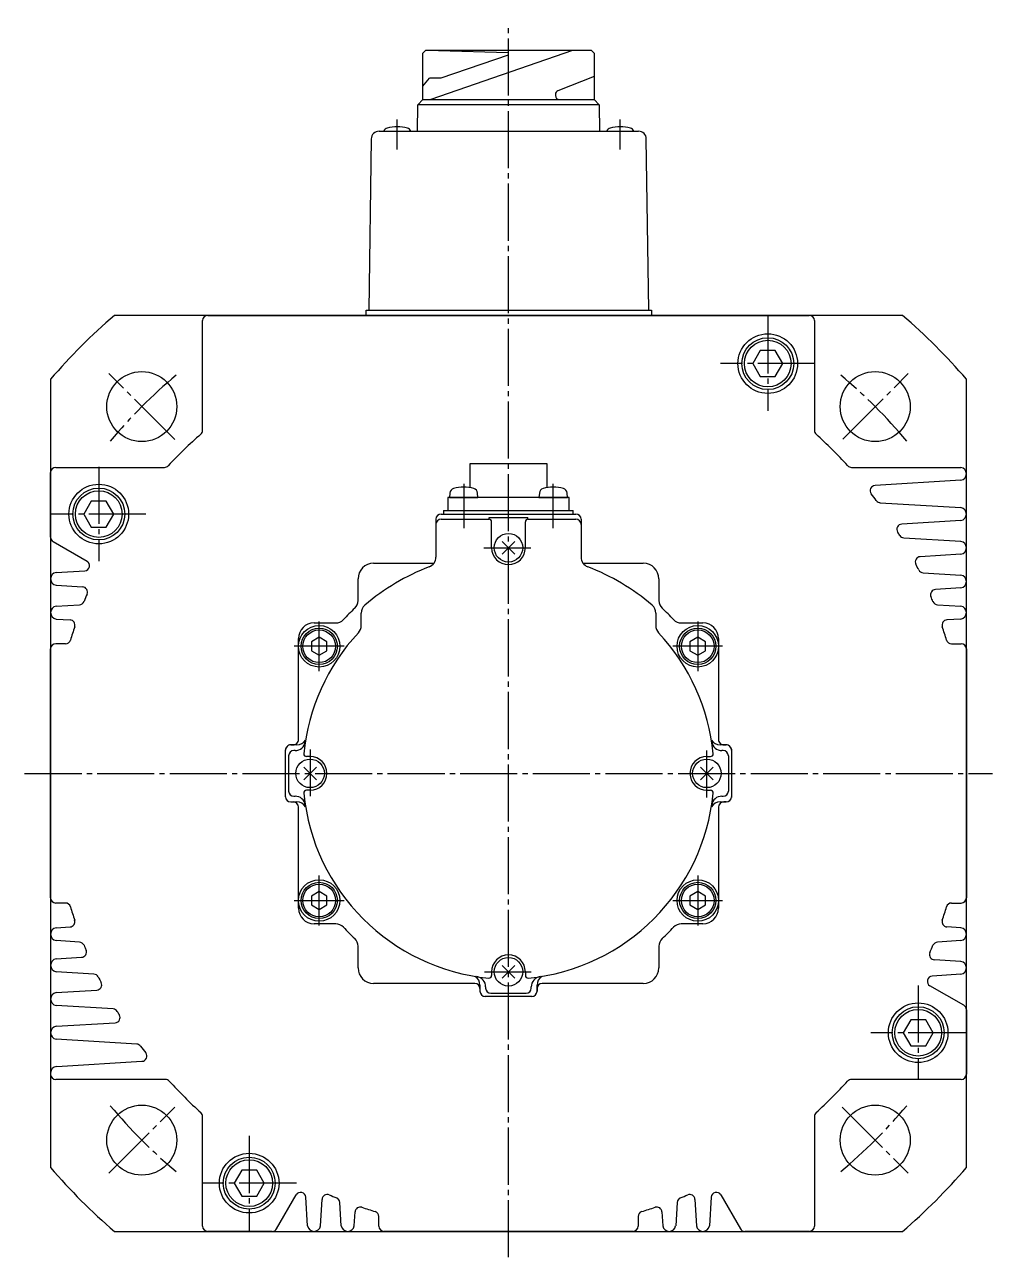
# Model space of a CAD drawing. Extents: x -435 to 485, y -233 to 290.
# Drawn here: x -435.1 to -248.5, y 51.8 to 289.4 of the extents above; entities that cross this region are included whole.
import ezdxf

# ---------------------------------------------------------------- set-up
doc = ezdxf.new("R2010")
doc.units = 0
doc.linetypes.add('DASH_CENTER', pattern=[14, 11, -1, 1, -1])
doc.layers.get('0').update_dxf_attribs({"linetype": 'CONTINUOUS'})

msp = doc.modelspace()

# ---------------------------------------------------------------- linework, layer by layer
at = {"color": 1, "linetype": 'DASH_CENTER'}
for p, q in [((-341.83, 51.77), (-341.83, 289.42)), ((-363.27, 265.37), (-363.27, 271.11)), ((-320.27, 265.37), (-320.27, 271.11)), ((-291.83, 233.17), (-291.83, 214.97)), ((-282.73, 224.07), (-300.93, 224.07)), ((-406.17, 209.41), (-418.9, 222.14)), ((-277.36, 209.53), (-264.75, 222.14)), ((-420.83, 204.17), (-420.83, 185.97)), ((-350.46, 200.87), (-350.46, 192.37)), ((-333.2, 192.37), (-333.2, 200.87)), ((-411.73, 195.07), (-429.93, 195.07)), ((-346.57, 188.57), (-337.52, 188.57)), ((-378.33, 164.77), (-378.33, 174.37)), ((-305.33, 174.37), (-305.33, 164.77)), ((-373.53, 169.57), (-383.13, 169.57)), ((-300.53, 169.57), (-310.13, 169.57)), ((-380.08, 149.68), (-380.08, 145.07)), ((-303.58, 140.45), (-303.58, 149.46)), ((-435.13, 145.07), (-248.53, 145.07)), ((-380.08, 145.07), (-380.08, 140.67)), ((-378.33, 115.77), (-378.33, 125.37)), ((-305.33, 125.37), (-305.33, 115.77)), ((-383.13, 120.57), (-373.53, 120.57)), ((-310.13, 120.57), (-300.53, 120.57)), ((-346.44, 106.82), (-337.43, 106.82)), ((-262.83, 104.17), (-262.83, 85.97)), ((-253.73, 95.07), (-271.93, 95.07)), ((-418.9, 67.99), (-406.17, 80.72)), ((-277.48, 80.72), (-264.75, 67.99)), ((-391.83, 75.17), (-391.83, 56.97)), ((-382.73, 66.07), (-400.93, 66.07)), ((-387.28, 66.07), (-391.83, 66.07))]:
    msp.add_line(p, q, dxfattribs=at)
at = {"color": 7, "linetype": 'CONTINUOUS'}
for p, q in [((-358.32, 283.92), (-357.82, 284.42)), ((-358.32, 274.98), (-358.32, 283.92)), ((-325.83, 284.42), (-357.82, 284.42)), ((-325.83, 284.42), (-357.81, 284.42)), ((-329.5, 284.42), (-356.8, 274.98)), ((-355.3, 284.42), (-341.89, 284.03)), ((-341.89, 283.56), (-354.89, 279.07)), ((-341.89, 284.03), (-341.89, 283.56)), ((-325.33, 283.92), (-325.83, 284.42)), ((-325.33, 283.92), (-325.33, 274.98)), ((-358.32, 277.57), (-357.07, 279.07)), ((-354.89, 279.07), (-357.07, 279.07)), ((-325.33, 279.4), (-332.29, 276.66)), ((-332.77, 275.97), (-332.77, 275.73)), ((-359.36, 268.87), (-359.32, 273.98)), ((-359.32, 273.98), (-358.32, 274.98)), ((-324.33, 273.98), (-359.32, 273.98)), ((-358.32, 274.98), (-332.02, 274.98)), ((-332.02, 274.98), (-325.33, 274.98)), ((-325.33, 274.98), (-324.33, 273.98)), ((-325.33, 274.98), (-324.33, 273.98)), ((-324.33, 273.98), (-324.3, 268.87)), ((-366.79, 268.87), (-341.77, 268.87)), ((-341.77, 268.87), (-316.75, 268.87)), ((-368.29, 267.39), (-368.76, 234.37)), ((-314.77, 234.37), (-315.25, 267.39)), ((-265.83, 233.37), (-417.82, 233.37)), ((-399.83, 233.37), (-283.83, 233.37)), ((-369.27, 234.37), (-358.96, 234.37)), ((-369.27, 233.37), (-369.27, 234.37)), ((-358.96, 234.37), (-324.46, 234.37)), ((-324.46, 234.37), (-314.27, 234.37)), ((-314.27, 234.37), (-314.27, 233.37)), ((-400.83, 211.21), (-400.83, 232.37)), ((-282.83, 232.37), (-282.83, 211.21)), ((-293.27, 226.57), (-294.71, 224.07)), ((-290.38, 226.57), (-293.27, 226.57)), ((-288.94, 224.07), (-290.38, 226.57)), ((-294.71, 224.07), (-293.27, 221.57)), ((-290.38, 221.57), (-288.94, 224.07)), ((-430.13, 221.06), (-430.13, 69.07)), ((-293.27, 221.57), (-290.38, 221.57)), ((-253.53, 69.07), (-253.53, 221.06)), ((-349.23, 200.16), (-349.23, 204.82)), ((-349.23, 204.82), (-334.43, 204.82)), ((-334.43, 204.82), (-334.43, 200.16)), ((-430.13, 190.64), (-430.13, 203.07)), ((-429.13, 204.07), (-408.17, 204.07)), ((-275.69, 204.07), (-254.6, 204.07)), ((-254.6, 201.59), (-271.15, 200.57)), ((-422.27, 197.57), (-423.71, 195.07)), ((-419.38, 197.57), (-422.27, 197.57)), ((-417.94, 195.07), (-419.38, 197.57)), ((-330.13, 198.27), (-353.53, 198.27)), ((-353.53, 198.27), (-353.53, 195.77)), ((-353.13, 199.11), (-353.21, 198.27)), ((-353.21, 198.27), (-347.71, 198.27)), ((-347.71, 198.27), (-347.78, 199.11)), ((-335.87, 199.11), (-335.95, 198.27)), ((-335.95, 198.27), (-330.45, 198.27)), ((-330.45, 198.27), (-330.52, 199.11)), ((-330.13, 195.77), (-330.13, 198.27)), ((-270.16, 197.26), (-254.6, 196.31)), ((-423.71, 195.07), (-422.27, 192.57)), ((-419.38, 192.57), (-417.94, 195.07)), ((-354.83, 195.07), (-328.83, 195.07)), ((-354.33, 195.77), (-354.33, 195.07)), ((-354.33, 195.77), (-329.33, 195.77)), ((-329.33, 195.07), (-329.33, 195.77)), ((-422.27, 192.57), (-419.38, 192.57)), ((-355.83, 194.07), (-355.83, 186.75)), ((-354.83, 194.07), (-345.58, 194.07)), ((-345.58, 194.07), (-345.58, 194.41)), ((-345.58, 194.41), (-338.08, 194.41)), ((-345.08, 188.57), (-345.08, 193.57)), ((-338.58, 188.57), (-338.58, 193.57)), ((-338.08, 194.07), (-338.08, 194.41)), ((-338.08, 194.07), (-328.83, 194.07)), ((-327.83, 194.07), (-327.83, 186.75)), ((-254.6, 193.82), (-266, 193.13)), ((-265.59, 190.48), (-254.6, 189.81)), ((-429.63, 189.78), (-423.1, 186.01)), ((-343.06, 187.33), (-340.59, 189.8)), ((-340.59, 187.33), (-343.06, 189.8)), ((-367.83, 185.57), (-356.22, 185.57)), ((-327.44, 185.57), (-315.83, 185.57)), ((-254.6, 187.32), (-262.44, 186.84)), ((-429.05, 183.81), (-423.54, 184.15)), ((-261.89, 183.75), (-254.6, 183.31)), ((-429.05, 181.33), (-423.94, 181.01)), ((-370.83, 178.37), (-370.83, 182.57)), ((-312.83, 182.57), (-312.83, 178.37)), ((-254.6, 180.82), (-259.5, 180.53)), ((-429.05, 177.31), (-424.54, 177.58)), ((-370.23, 173.54), (-370.23, 175.98)), ((-313.43, 175.98), (-313.43, 173.54)), ((-259.12, 177.58), (-254.6, 177.31)), ((-429.05, 174.83), (-426.36, 174.66)), ((-379.33, 174.07), (-375.13, 174.07)), ((-308.52, 174.07), (-304.33, 174.07)), ((-254.6, 174.82), (-257.29, 174.66)), ((-378.33, 171.3), (-379.83, 170.43)), ((-376.83, 170.43), (-378.33, 171.3)), ((-305.33, 171.3), (-306.83, 170.43)), ((-303.83, 170.43), (-305.33, 171.3)), ((-430.13, 145.07), (-430.13, 169.07)), ((-427.26, 170.07), (-429.13, 170.07)), ((-382.33, 151.57), (-382.33, 171.07)), ((-379.83, 170.43), (-379.83, 168.7)), ((-376.83, 168.7), (-376.83, 170.43)), ((-306.83, 170.43), (-306.83, 168.7)), ((-303.83, 168.7), (-303.83, 170.43)), ((-301.33, 171.07), (-301.33, 151.57)), ((-256.4, 170.07), (-254.53, 170.07)), ((-253.53, 169.07), (-253.53, 145.07)), ((-379.83, 168.7), (-378.33, 167.84)), ((-378.33, 167.84), (-376.83, 168.7)), ((-306.83, 168.7), (-305.33, 167.84)), ((-305.33, 167.84), (-303.83, 168.7)), ((-383.83, 150.57), (-383.33, 150.57)), ((-382.64, 150.57), (-383.83, 150.57)), ((-299.83, 150.57), (-301.01, 150.57)), ((-300.33, 150.57), (-299.83, 150.57)), ((-298.83, 149.72), (-298.83, 140.41)), ((-384.83, 140.53), (-384.83, 149.61)), ((-384.83, 140.57), (-384.83, 149.57)), ((-384.83, 140.57), (-384.83, 149.57)), ((-384.23, 148.47), (-384.23, 141.67)), ((-382.98, 149.47), (-383.23, 149.47)), ((-380.08, 148.32), (-380.8, 148.32)), ((-303.58, 148.32), (-302.86, 148.32)), ((-300.43, 149.47), (-300.67, 149.47)), ((-299.43, 148.47), (-299.43, 141.67)), ((-298.83, 149.61), (-298.83, 140.53)), ((-298.83, 149.57), (-298.83, 140.57)), ((-298.83, 149.57), (-298.83, 140.57)), ((-430.13, 121.07), (-430.13, 145.07)), ((-378.84, 143.83), (-381.31, 146.3)), ((-381.31, 143.83), (-378.84, 146.3)), ((-304.81, 143.83), (-302.34, 146.3)), ((-302.34, 143.83), (-304.81, 146.3)), ((-253.53, 145.07), (-253.53, 121.07)), ((-383.23, 140.67), (-382.98, 140.67)), ((-380.08, 141.82), (-380.8, 141.82)), ((-303.58, 141.82), (-302.86, 141.82)), ((-300.67, 140.67), (-300.43, 140.67)), ((-383.83, 139.57), (-383.33, 139.57)), ((-383.83, 139.57), (-382.64, 139.57)), ((-382.33, 137.57), (-382.33, 138.57)), ((-301.33, 138.57), (-301.33, 137.57)), ((-301.01, 139.57), (-299.83, 139.57)), ((-299.83, 139.57), (-300.33, 139.57)), ((-382.33, 119.07), (-382.33, 137.57)), ((-301.33, 137.57), (-301.33, 119.07)), ((-378.33, 122.3), (-379.83, 121.43)), ((-379.83, 121.43), (-379.83, 119.7)), ((-376.83, 121.43), (-378.33, 122.3)), ((-376.83, 119.7), (-376.83, 121.43)), ((-305.33, 122.3), (-306.83, 121.43)), ((-306.83, 121.43), (-306.83, 119.7)), ((-303.83, 121.43), (-305.33, 122.3)), ((-303.83, 119.7), (-303.83, 121.43)), ((-427.26, 120.07), (-429.13, 120.07)), ((-379.83, 119.7), (-378.33, 118.84)), ((-378.33, 118.84), (-376.83, 119.7)), ((-306.83, 119.7), (-305.33, 118.84)), ((-305.33, 118.84), (-303.83, 119.7)), ((-256.4, 120.07), (-254.53, 120.07)), ((-429.05, 115.31), (-426.36, 115.47)), ((-375.13, 116.07), (-379.33, 116.07)), ((-304.33, 116.07), (-308.52, 116.07)), ((-254.6, 115.31), (-257.29, 115.47)), ((-424.54, 112.55), (-429.05, 112.83)), ((-370.83, 107.57), (-370.83, 111.76)), ((-312.83, 111.76), (-312.83, 107.57)), ((-254.6, 112.83), (-259.12, 112.55)), ((-429.05, 109.31), (-424.15, 109.61)), ((-343.06, 105.58), (-340.59, 108.05)), ((-340.59, 105.58), (-343.06, 108.05)), ((-254.6, 108.81), (-259.71, 109.12)), ((-421.76, 106.38), (-429.05, 106.83)), ((-348.33, 104.57), (-367.83, 104.57)), ((-348.59, 104.57), (-349.33, 104.57)), ((-345.08, 106.82), (-345.08, 106.1)), ((-338.58, 106.82), (-338.58, 106.1)), ((-315.83, 104.57), (-335.33, 104.57)), ((-254.6, 106.33), (-260.12, 105.99)), ((-429.05, 102.81), (-421.21, 103.29)), ((-347.33, 104.25), (-347.33, 103.07)), ((-347.33, 103.57), (-347.33, 103.07)), ((-346.23, 103.91), (-346.23, 103.67)), ((-345.23, 102.67), (-338.43, 102.67)), ((-337.43, 103.67), (-337.43, 103.91)), ((-336.33, 103.07), (-336.33, 104.25)), ((-336.33, 103.57), (-336.33, 103.07)), ((-254.03, 100.36), (-260.56, 104.12)), ((-418.06, 99.66), (-429.05, 100.33)), ((-337.29, 102.07), (-346.37, 102.07)), ((-337.33, 102.07), (-346.33, 102.07)), ((-337.33, 102.07), (-346.33, 102.07)), ((-264.27, 97.57), (-265.71, 95.07)), ((-261.38, 97.57), (-264.27, 97.57)), ((-259.94, 95.07), (-261.38, 97.57)), ((-253.53, 99.49), (-253.53, 87.07)), ((-429.05, 96.31), (-417.66, 97.01)), ((-265.71, 95.07), (-264.27, 92.57)), ((-261.38, 92.57), (-259.94, 95.07)), ((-413.5, 92.88), (-429.05, 93.83)), ((-264.27, 92.57), (-261.38, 92.57)), ((-428.95, 88.55), (-412.5, 89.56)), ((-430.13, 87.31), (-430.13, 87.07)), ((-407.97, 86.07), (-429.13, 86.07)), ((-254.53, 86.07), (-275.69, 86.07)), ((-400.83, 57.77), (-400.83, 78.93)), ((-282.83, 78.93), (-282.83, 57.77)), ((-393.27, 68.57), (-394.71, 66.07)), ((-390.38, 68.57), (-393.27, 68.57)), ((-388.94, 66.07), (-390.38, 68.57)), ((-394.71, 66.07), (-393.27, 63.57)), ((-390.38, 63.57), (-388.94, 66.07)), ((-393.27, 63.57), (-390.38, 63.57)), ((-386.54, 57.27), (-382.77, 63.8)), ((-380.57, 57.84), (-380.91, 63.36)), ((-378.09, 57.84), (-377.77, 62.95)), ((-374.07, 57.84), (-374.34, 62.36)), ((-309.31, 62.36), (-309.59, 57.84)), ((-305.88, 62.95), (-305.57, 57.84)), ((-302.75, 63.36), (-303.09, 57.84)), ((-300.88, 63.8), (-297.12, 57.27)), ((-371.59, 57.84), (-371.42, 60.53)), ((-366.83, 57.77), (-366.83, 59.64)), ((-316.83, 59.64), (-316.83, 57.77)), ((-312.23, 60.53), (-312.07, 57.84)), ((-417.82, 56.77), (-265.83, 56.77)), ((-387.4, 56.77), (-399.83, 56.77)), ((-317.83, 56.77), (-365.83, 56.77)), ((-283.83, 56.77), (-296.25, 56.77))]:
    msp.add_line(p, q, dxfattribs=at)
for centre, radius in [((-291.83, 224.07), 5.75), ((-291.83, 224.07), 5), ((-291.83, 224.07), 4.5), ((-412.54, 215.78), 6.75), ((-271.12, 215.78), 6.75), ((-420.83, 195.07), 5.75), ((-420.83, 195.07), 5), ((-420.83, 195.07), 4.5), ((-341.83, 188.57), 2.75), ((-378.33, 169.57), 4), ((-305.33, 169.57), 4), ((-378.33, 169.57), 3.5), ((-378.33, 169.57), 3.15), ((-305.33, 169.57), 3.5), ((-305.33, 169.57), 3.15), ((-380.08, 145.07), 2.75), ((-303.58, 145.07), 2.75), ((-378.33, 120.57), 4), ((-378.33, 120.57), 3.5), ((-378.33, 120.57), 3.15), ((-305.33, 120.57), 4), ((-305.33, 120.57), 3.5), ((-305.33, 120.57), 3.15), ((-341.83, 106.82), 2.75), ((-262.83, 95.07), 5.75), ((-262.83, 95.07), 5), ((-262.83, 95.07), 4.5), ((-412.54, 74.36), 6.75), ((-271.12, 74.36), 6.75), ((-391.83, 66.07), 5.75), ((-391.83, 66.07), 5), ((-391.83, 66.07), 4.5)]:
    msp.add_circle(centre, radius, dxfattribs=at)
for centre, radius, start, end in [((-332.02, 275.97), 0.75, 111.422, 180), ((-332.02, 275.73), 0.75, 180, 270), ((-366.79, 267.37), 1.5, 90, 179.1768), ((-364.95, 268.51), 1, 106.257, 158.9038), ((-363.27, 262.75), 7, 90, 106.257), ((-363.27, 262.75), 7, 73.743, 90), ((-361.59, 268.51), 1, 21.0962, 73.743), ((-321.95, 268.51), 1, 106.257, 158.9038), ((-320.27, 262.75), 7, 90, 106.257), ((-320.27, 262.75), 7, 73.743, 90), ((-318.59, 268.51), 1, 21.0962, 73.743), ((-316.75, 267.37), 1.5, 0.8232, 90), ((-341.83, 145.07), 116.5, 130.7171, 139.2829), ((-399.83, 232.37), 1, 90, 180), ((-283.83, 232.37), 1, 0, 90), ((-341.83, 145.07), 116.5, 40.7171, 49.2829), ((-342.98, 144.04), 88.3, 131.2133, 136.892), ((-401.83, 211.21), 1, 312.2133, 0), ((-281.83, 211.21), 1, 180, 227.7867), ((-341.83, 145.07), 88.3, 42.2133, 47.7867), ((-408.17, 205.07), 1, 270, 316.892), ((-275.69, 205.07), 1, 222.2133, 270), ((-429.13, 203.07), 1, 90, 180), ((-254.78, 202.83), 1.25, 278.1623, 81.8377), ((-352.14, 199.03), 1, 106.257, 175), ((-350.46, 193.27), 7, 90, 106.257), ((-350.46, 193.27), 7, 73.743, 90), ((-348.78, 199.03), 1, 5, 73.743), ((-334.88, 199.03), 1, 106.257, 175), ((-333.2, 193.27), 7, 90, 106.257), ((-333.2, 193.27), 7, 73.743, 90), ((-331.52, 199.03), 1, 5, 73.743), ((-271.09, 199.58), 1, 93.5, 217.6178), ((-341.83, 145.07), 88.3, 36.5568, 37.6178), ((-270.1, 198.26), 1, 216.5568, 266.5), ((-354.83, 194.07), 1, 90, 180), ((-328.83, 194.07), 1, 0, 90), ((-254.78, 195.07), 1.25, 278.1623, 81.8377), ((-354.83, 193.07), 1, 90, 180), ((-345.58, 193.57), 0.5, 0, 90), ((-338.08, 193.57), 0.5, 90, 180), ((-328.83, 193.07), 1, 0, 90), ((-265.94, 192.13), 1, 93.5, 211.8042), ((-429.13, 190.64), 1, 180, 240), ((-341.83, 145.07), 88.3, 31.3115, 31.8042), ((-265.53, 191.48), 1, 211.3115, 266.5), ((-341.83, 188.57), 3.25, 180, 0), ((-254.78, 188.56), 1.25, 278.1623, 81.8377), ((-423.6, 185.14), 1, 273.5, 60), ((-367.83, 182.57), 3, 90, 180), ((-357.83, 186.75), 2, 290.9984, 0), ((-325.83, 186.75), 2, 180, 249.0016), ((-315.83, 182.57), 3, 0, 90), ((-262.38, 185.85), 1, 93.5, 207.171), ((-341.83, 145.07), 88.3, 26.3837, 27.171), ((-428.87, 182.57), 1.25, 98.1623, 261.8377), ((-341.83, 145.07), 42.65, 110.9984, 130.4999), ((-341.83, 145.07), 42.65, 49.5001, 69.0016), ((-261.83, 184.75), 1, 206.3837, 266.5), ((-254.78, 182.07), 1.25, 278.1623, 81.8377), ((-424, 180.02), 1, 336.9607, 86.5), ((-341.83, 145.07), 88.3, 156.9607, 157.9567), ((-372.83, 178.37), 2, 312.9468, 0), ((-310.83, 178.37), 2, 180, 227.0532), ((-259.44, 179.53), 1, 93.5, 202.6989), ((-341.83, 145.07), 88.3, 22.0423, 22.6989), ((-428.87, 176.07), 1.25, 98.1623, 261.8377), ((-424.6, 178.58), 1, 273.5, 337.9567), ((-341.83, 145.07), 43.5, 132.9468, 137.0532), ((-368.23, 175.98), 2, 130.4999, 180), ((-315.43, 175.98), 2, 0, 49.5001), ((-341.83, 145.07), 43.5, 42.9468, 47.0532), ((-259.05, 178.58), 1, 202.0423, 266.5), ((-254.78, 176.07), 1.25, 278.1623, 81.8377), ((-426.42, 173.66), 1, 341.3231, 86.5), ((-379.33, 171.07), 3, 90, 180), ((-375.13, 176.07), 2, 270, 317.0532), ((-372.23, 173.54), 2, 316.8773, 0), ((-372.23, 173.54), 2, 316.8773, 0), ((-311.43, 173.54), 2, 180, 223.1227), ((-308.52, 176.07), 2, 222.9468, 270), ((-304.33, 171.07), 3, 0, 90), ((-257.23, 173.66), 1, 93.5, 198.676), ((-341.83, 145.07), 88.3, 161.3231, 163.073), ((-341.83, 145.07), 39.65, 136.8773, 174.5035), ((-341.83, 145.07), 39.65, 5.4965, 43.1227), ((-341.83, 145.07), 88.3, 16.9261, 18.676), ((-429.13, 169.07), 1, 90, 180), ((-427.26, 171.07), 1, 270, 343.073), ((-256.4, 171.07), 1, 196.9261, 270), ((-254.53, 169.07), 1, 0, 90), ((-383.83, 149.57), 1, 89.999, 180), ((-383.83, 149.57), 1, 90, 180), ((-383.33, 151.57), 1, 269.999, 0), ((-382.98, 151.47), 2, 270, 351.1608), ((-382.64, 152.57), 2, 270, 327.7719), ((-301.01, 152.57), 2, 212.2281, 270), ((-300.67, 151.47), 2, 188.8392, 270), ((-300.33, 151.57), 1, 180, 270.001), ((-299.83, 149.57), 1, 0, 90.001), ((-299.83, 149.57), 1, 0, 90), ((-383.23, 148.47), 1, 90, 180), ((-380.8, 148.82), 0.5, 174.5035, 270), ((-380.08, 145.07), 3.25, 270, 90), ((-303.58, 145.07), 3.25, 90, 270), ((-302.86, 148.82), 0.5, 270, 5.4965), ((-300.43, 148.47), 1, 0, 90), ((-383.83, 140.57), 1, 180, 269.999), ((-383.83, 140.57), 1, 180, 270), ((-383.23, 141.67), 1, 180, 270), ((-382.98, 138.67), 2, 8.8392, 90), ((-380.8, 141.32), 0.5, 90, 185.4965), ((-341.83, 145.07), 39.65, 185.4965, 264.5035), ((-341.83, 145.07), 39.65, 275.4965, 354.5035), ((-302.86, 141.32), 0.5, 354.5035, 90), ((-300.67, 138.67), 2, 90, 171.1608), ((-300.43, 141.67), 1, 270, 0), ((-299.83, 140.57), 1, 270.001, 0), ((-299.83, 140.57), 1, 270, 0), ((-383.33, 138.57), 1, 0, 89.999), ((-382.64, 137.57), 2, 32.1977, 90), ((-301.01, 137.57), 2, 90, 147.8023), ((-300.33, 138.57), 1, 90.001, 180), ((-429.13, 121.07), 1, 180, 270), ((-427.26, 119.07), 1, 16.9261, 90), ((-341.83, 145.07), 88.3, 196.9261, 198.676), ((-379.33, 119.07), 3, 180, 270), ((-304.33, 119.07), 3, 270, 0), ((-341.83, 145.07), 88.3, 341.3231, 343.073), ((-256.4, 119.07), 1, 90, 163.073), ((-254.53, 121.07), 1, 270, 0), ((-426.43, 116.47), 1, 273.5, 18.676), ((-257.23, 116.47), 1, 161.3231, 266.5), ((-428.87, 114.07), 1.25, 98.1623, 261.8377), ((-375.13, 114.07), 2, 42.9468, 90), ((-341.83, 145.07), 43.5, 222.9468, 227.0532), ((-341.83, 145.07), 43.5, 312.9468, 317.0532), ((-308.52, 114.07), 2, 90, 137.0532), ((-254.78, 114.07), 1.25, 278.1623, 81.8377), ((-424.6, 111.55), 1, 22.0423, 86.5), ((-341.83, 145.07), 88.3, 202.0423, 202.6989), ((-372.83, 111.76), 2, 0, 47.0532), ((-310.83, 111.76), 2, 132.9468, 180), ((-341.83, 145.07), 88.3, 336.9607, 337.9567), ((-259.05, 111.55), 1, 93.5, 157.9567), ((-424.21, 110.61), 1, 273.5, 22.6989), ((-341.83, 106.82), 3.25, 0, 180), ((-259.65, 110.12), 1, 156.9607, 266.5), ((-428.87, 108.07), 1.25, 98.1623, 261.8377), ((-367.83, 107.57), 3, 180, 270), ((-315.83, 107.57), 3, 270, 0), ((-254.78, 107.57), 1.25, 278.1623, 81.8377), ((-421.83, 105.38), 1, 26.3837, 86.5), ((-421.27, 104.29), 1, 273.5, 27.171), ((-341.83, 145.07), 88.3, 206.3837, 207.171), ((-348.33, 103.57), 1, 0, 90), ((-349.33, 104.25), 2, 0, 57.7719), ((-348.23, 103.91), 2, 0, 81.1608), ((-345.58, 106.1), 0.5, 264.5035, 0), ((-338.08, 106.1), 0.5, 180, 275.4965), ((-335.43, 103.91), 2, 98.8392, 180), ((-334.33, 104.25), 2, 122.1977, 180), ((-335.33, 103.57), 1, 90, 180), ((-260.06, 104.99), 1, 93.5, 240), ((-428.87, 101.57), 1.25, 98.1623, 261.8377), ((-346.33, 103.07), 1, 180, 270), ((-346.33, 103.07), 1, 180, 270), ((-345.23, 103.67), 1, 180, 270), ((-338.43, 103.67), 1, 270, 0), ((-337.33, 103.07), 1, 270, 0), ((-337.33, 103.07), 1, 270, 0), ((-254.53, 99.49), 1, 0, 60), ((-418.12, 98.66), 1, 31.3115, 86.5), ((-417.72, 98), 1, 273.5, 31.8042), ((-341.83, 145.07), 88.3, 211.3115, 211.8042), ((-428.87, 95.07), 1.25, 98.1623, 261.8377), ((-413.56, 91.88), 1, 36.5568, 86.5), ((-341.83, 145.07), 88.3, 216.5568, 217.6178), ((-412.56, 90.56), 1, 273.5, 37.6178), ((-428.88, 87.31), 1.25, 93.5, 180), ((-429.13, 87.07), 1, 180, 270), ((-407.97, 85.07), 1, 42.2133, 90), ((-341.83, 145.07), 88.3, 222.2133, 227.7867), ((-341.83, 145.07), 88.3, 312.2133, 317.7867), ((-275.69, 85.07), 1, 90, 137.7867), ((-254.53, 87.07), 1, 270, 0), ((-401.83, 78.93), 1, 0, 47.7867), ((-281.83, 78.93), 1, 132.2133, 180), ((-341.83, 145.07), 116.5, 220.7171, 229.2829), ((-341.83, 145.07), 116.5, 310.717, 319.283), ((-381.9, 63.3), 1, 3.5, 150), ((-301.75, 63.3), 1, 30, 176.5), ((-376.78, 62.89), 1, 66.9607, 176.5), ((-341.83, 145.07), 88.3, 246.9607, 247.9567), ((-375.34, 62.3), 1, 3.5, 67.9567), ((-308.31, 62.3), 1, 112.0433, 176.5), ((-341.83, 145.07), 88.3, 292.0433, 293.0393), ((-306.88, 62.89), 1, 3.5, 113.0393), ((-370.42, 60.47), 1, 71.3231, 176.5), ((-341.83, 145.07), 88.3, 251.3231, 253.073), ((-367.83, 59.64), 1, 0, 73.073), ((-315.83, 59.64), 1, 106.927, 180), ((-341.83, 145.07), 88.3, 286.927, 288.6769), ((-313.23, 60.47), 1, 3.5, 108.6769), ((-399.83, 57.77), 1, 180, 270), ((-387.4, 57.77), 1, 270, 330), ((-379.33, 58.02), 1.25, 188.1623, 351.8377), ((-372.83, 58.02), 1.25, 188.1623, 351.8377), ((-365.83, 57.77), 1, 180, 270), ((-317.83, 57.77), 1, 270, 0), ((-310.83, 58.02), 1.25, 188.1623, 351.8377), ((-304.33, 58.02), 1.25, 188.1623, 351.8377), ((-296.25, 57.77), 1, 210, 270), ((-283.83, 57.77), 1, 270, 0)]:
    msp.add_arc(centre, radius, start, end, dxfattribs=at)
at = {"color": 1, "linetype": 'DASH_CENTER'}
for start, end in [(129.8416, 140.1584), (39.8416, 50.1584), (219.8416, 230.1583), (309.8416, 320.1583)]:
    msp.add_arc((-341.83, 145.07), 100, start, end, dxfattribs=at)

doc.saveas('drawing.dxf')
